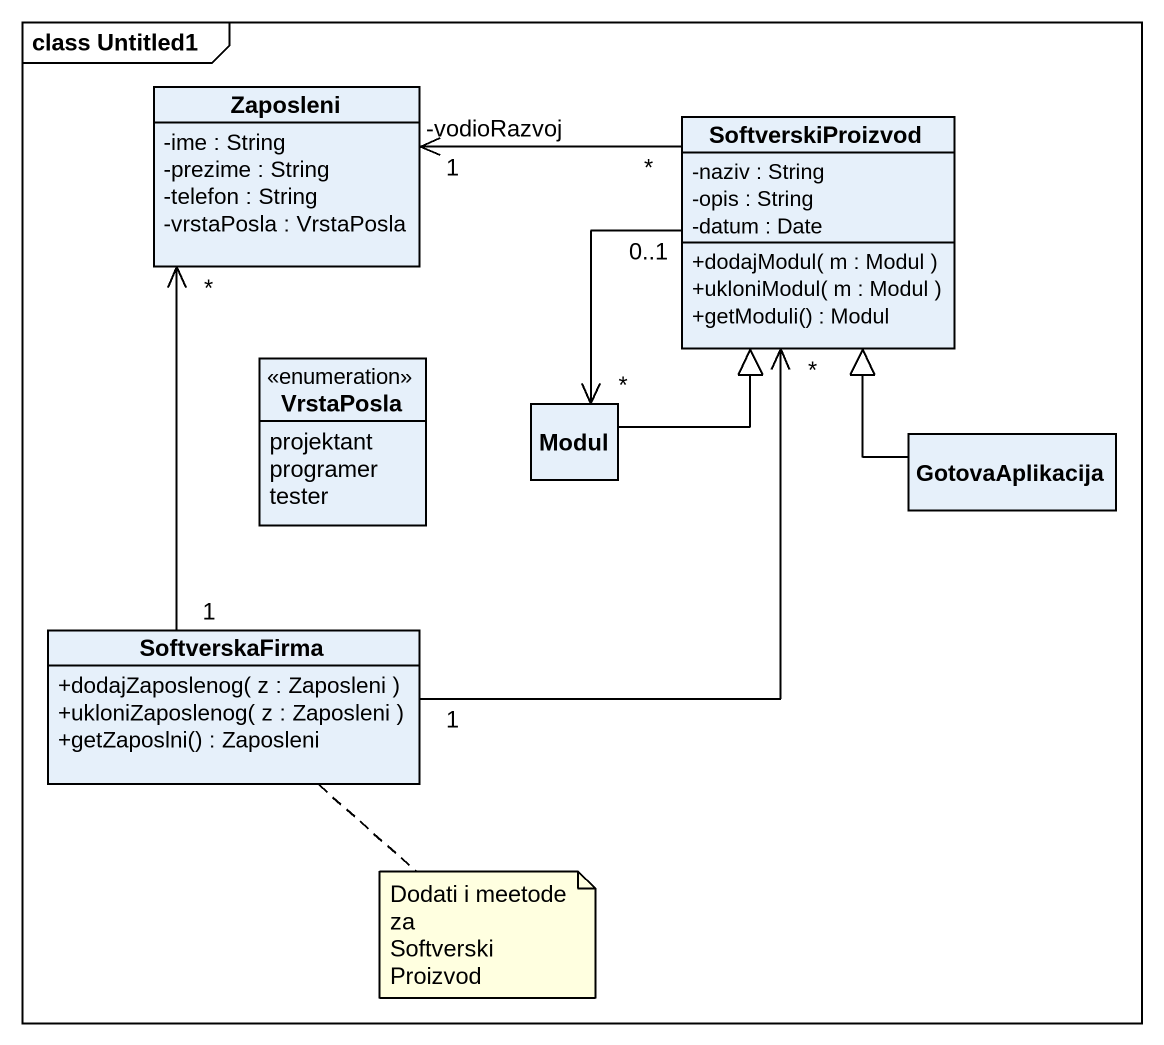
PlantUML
@startuml
mainframe class Untitled1
hide circle
hide empty members
skinparam classAttributeIconSize 0
class Zaposleni {
  -ime : String
  -prezime : String
  -telefon : String
  -vrstaPosla : VrstaPosla
}
class SoftverskiProizvod {
  -naziv : String
  -opis : String
  -datum : Date
  +dodajModul( m : Modul )
  +ukloniModul( m : Modul )
  +getModuli() : Modul
}
enum VrstaPosla {
  projektant
  programer
  tester
}
class Modul
class GotovaAplikacija
class SoftverskaFirma {
  +dodajZaposlenog( z : Zaposleni )
  +ukloniZaposlenog( z : Zaposleni )
  +getZaposlni() : Zaposleni
}
SoftverskiProizvod "*" -left-> "1\n-vodioRazvoj" Zaposleni
SoftverskiProizvod "0..1" --> "*" Modul
Modul -up-|> SoftverskiProizvod
GotovaAplikacija -up-|> SoftverskiProizvod
SoftverskaFirma "1" -up-> "*" Zaposleni
SoftverskaFirma "1" -up-> "*" SoftverskiProizvod
note bottom of SoftverskaFirma : Dodati i meetode za SoftverskiProizvod
@enduml
